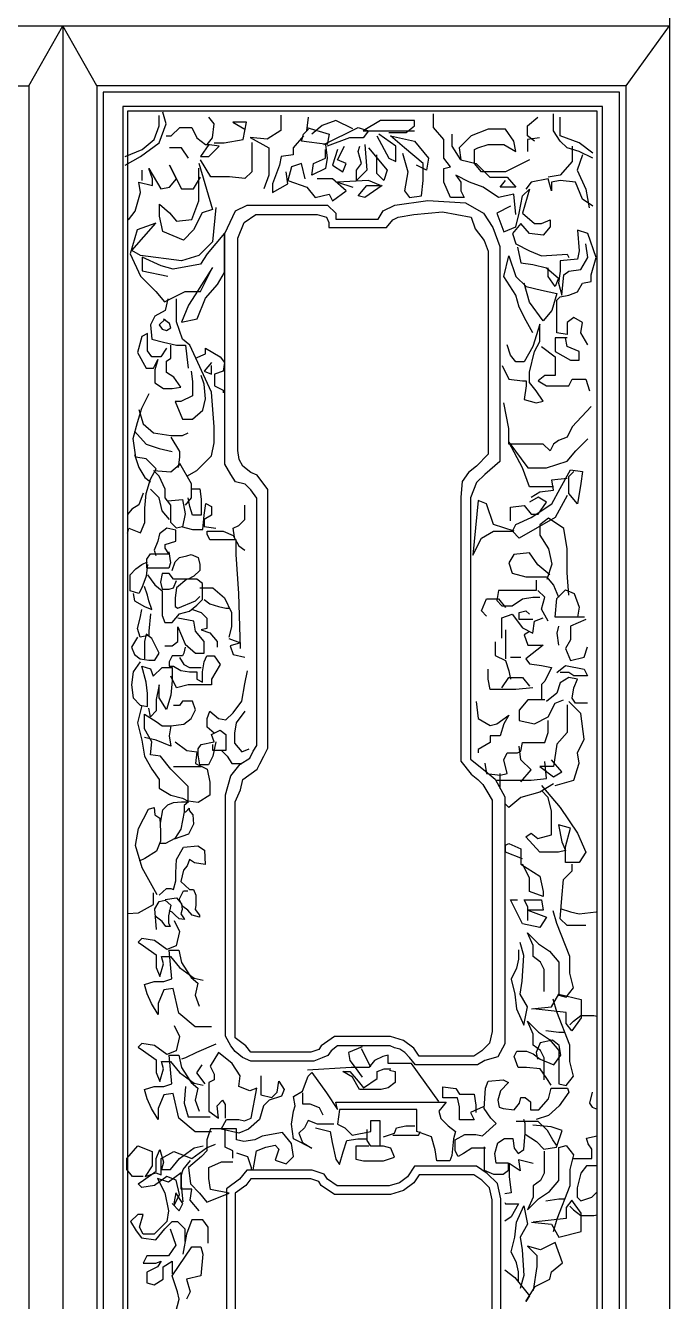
# Model space of a CAD drawing. Extents: x -66030 to 95157, y -13132 to 45879.
# Drawn here: x 43106 to 43578, y 41102 to 42039 of the extents above; entities that cross this region are included whole.
import ezdxf

# ---------------------------------------------------------------- set-up
doc = ezdxf.new("R2010")
doc.units = 0
doc.header["$LTSCALE"] = 100
doc.header["$MEASUREMENT"] = 0
doc.layers.add('3', color=11, linetype='CONTINUOUS')
doc.layers.add('7', color=105, linetype='CONTINUOUS')

msp = doc.modelspace()

# ---------------------------------------------------------------- linework, layer by layer
at = {"layer": '3'}
for p, q in [((43108.02, 41994.29), (43133.03, 42038.22)), ((43158.03, 41994.29), (43133.03, 42038.22)), ((43546.32, 41994.29), (43578.19, 42038.22)), ((42719.73, 41994.29), (43108.02, 41994.29)), ((43108.02, 41994.29), (43108.02, 40482.4)), ((43158.03, 41994.29), (43158.03, 40482.4)), ((43546.32, 41994.29), (43158.03, 41994.29)), ((43546.32, 40482.4), (43546.32, 41994.29)), ((43529.03, 41979.19), (43177.08, 41979.19)), ((43177.08, 41979.19), (43177.08, 40504.48)), ((43529.03, 40504.48), (43529.03, 41979.19))]:
    msp.add_line(p, q, dxfattribs=at)
for points in [[(43178.68, 41936.21), (43189.99, 41942.49), (43203.81, 41952.53), (43208.84, 41966.33), (43206.33, 41975.12)], [(43178.68, 41942.49), (43191.25, 41947.51), (43200.04, 41955.04), (43203.81, 41965.08), (43203.81, 41972.61)], [(43208.84, 41957.55), (43212.61, 41957.55), (43218.89, 41963.82), (43227.69, 41963.82), (43231.46, 41956.29), (43237.74, 41951.27), (43240.25, 41951.27), (43233.97, 41942.49), (43240.25, 41942.49), (43247.79, 41950.02), (43238.99, 41951.27), (43242.76, 41956.29), (43244.02, 41966.33), (43240.25, 41971.35)], [(43244.02, 41952.53), (43251.56, 41952.53), (43265.38, 41955.04), (43267.9, 41967.59), (43257.84, 41967.59), (43266.64, 41962.57)], [(43293.11, 41972.72), (43293.11, 41961.43), (43283.06, 41955.15), (43270.49, 41956.41), (43284.31, 41948.88), (43284.31, 41928.8), (43280.54, 41918.76)], [(43312.04, 41961.3), (43313.3, 41971.34)], [(43345.88, 41962.68), (43333.32, 41968.96), (43323.27, 41965.19), (43315.73, 41958.92)], [(43372.35, 41960.05), (43384.92, 41960.05), (43391.2, 41965.07), (43391.2, 41968.83), (43366.07, 41968.83), (43353.51, 41961.3), (43391.2, 41961.3)], [(43465.34, 41899.81), (43464.08, 41914.87), (43452.77, 41912.36), (43441.46, 41919.89), (43431.41, 41923.65), (43421.36, 41928.67), (43425.13, 41923.65), (43425.13, 41917.38), (43427.64, 41912.36), (43417.59, 41912.36), (43412.56, 41923.65), (43412.56, 41933.69), (43417.59, 41934.95), (43412.56, 41941.22), (43412.56, 41955.03), (43405.02, 41963.81), (43405.02, 41973.85)], [(43479.16, 41953.77), (43474.13, 41957.54), (43474.13, 41965.07), (43481.67, 41971.34)], [(43521.88, 41941.22), (43511.83, 41946.24), (43503.03, 41948.75), (43498.01, 41953.77), (43492.98, 41961.3), (43492.98, 41973.85)], [(43521.88, 41944.99), (43511.83, 41952.52), (43498.01, 41957.54), (43498.01, 41967.58), (43498.01, 41971.34)], [(43312.04, 41963.81), (43328.38, 41958.79), (43327.12, 41951.26), (43308.27, 41953.77), (43309.53, 41958.79), (43313.3, 41962.56)], [(43324.61, 41951.26), (43349.74, 41963.81), (43357.28, 41961.3), (43353.51, 41956.28), (43343.45, 41956.28), (43327.12, 41950.01)], [(43363.56, 41957.54), (43372.35, 41941.22), (43377.38, 41938.71), (43377.38, 41950.01), (43364.81, 41958.79)], [(43425.13, 41939.97), (43418.85, 41950.01), (43418.85, 41958.79)], [(43475.39, 41939.97), (43457.8, 41931.18), (43440.21, 41931.18), (43435.18, 41937.46), (43435.18, 41947.5), (43437.69, 41948.75), (43445.23, 41951.26), (43456.54, 41951.26), (43465.34, 41946.24), (43464.08, 41953.77), (43457.8, 41962.56), (43445.23, 41962.56), (43432.67, 41957.54), (43423.87, 41948.75), (43425.13, 41939.97), (43436.44, 41937.46), (43446.49, 41927.42), (43459.05, 41927.42), (43465.34, 41919.89), (43454.03, 41919.89), (43457.8, 41924.91)], [(43225.17, 41941.23), (43220.15, 41948.76), (43211.35, 41948.76)], [(43271.75, 41952.64), (43271.75, 41931.31), (43266.72, 41926.29), (43255.41, 41927.54), (43241.59, 41927.54), (43234.05, 41940.09)], [(43309.53, 41957.54), (43301.99, 41948.75), (43301.99, 41943.73), (43293.19, 41942.48), (43291.94, 41936.2), (43286.91, 41922.4), (43286.91, 41916.12), (43298.22, 41922.4), (43296.96, 41931.18)], [(43325.86, 41951.26), (43327.12, 41941.22), (43325.86, 41933.69), (43315.81, 41928.67), (43317.07, 41937.46), (43325.86, 41941.22), (43325.86, 41947.5)], [(43334.66, 41947.5), (43330.89, 41936.2), (43338.43, 41931.18), (43340.94, 41937.46), (43334.66, 41939.97), (43339.68, 41950.01)], [(43354.76, 41951.26), (43356.02, 41932.44), (43348.48, 41924.91), (43348.48, 41932.44), (43352.25, 41937.46), (43349.74, 41946.24), (43350.99, 41950.01)], [(43357.28, 41948.75), (43371.1, 41932.44), (43368.58, 41924.91), (43363.56, 41929.93), (43363.56, 41943.73)], [(43382.41, 41944.99), (43386.18, 41931.18), (43383.66, 41917.38), (43387.43, 41912.36), (43396.23, 41913.61), (43397.48, 41924.91), (43397.48, 41937.46), (43383.66, 41948.75), (43373.61, 41957.54), (43391.2, 41953.77), (43401.25, 41941.22), (43400, 41932.44), (43392.46, 41936.2)], [(43482.93, 41956.28), (43474.13, 41955.03), (43474.13, 41946.24)], [(43506.8, 41950.01), (43506.8, 41938.71), (43498.01, 41928.67), (43489.21, 41927.42)], [(43514.34, 41943.73), (43510.57, 41932.44), (43516.85, 41918.63), (43519.37, 41904.83)], [(43181.19, 41896.05), (43186.22, 41902.33), (43189.99, 41916.13), (43188.73, 41923.66), (43198.79, 41921.15), (43198.79, 41926.17), (43196.27, 41933.7), (43205.07, 41918.64), (43211.35, 41919.9), (43216.38, 41926.17), (43211.35, 41936.21), (43220.15, 41918.64), (43228.94, 41918.64), (43233.97, 41927.43)], [(43191.25, 41924.92), (43191.25, 41932.45)], [(43232.8, 41937.58), (43242.85, 41903.7), (43235.31, 41901.19), (43229.03, 41888.64), (43221.49, 41881.11), (43206.41, 41887.38), (43203.9, 41898.68), (43203.9, 41907.46), (43211.44, 41901.19), (43216.46, 41894.91), (43227.77, 41896.17), (43232.8, 41909.97), (43232.8, 41917.5), (43232.8, 41933.82)], [(43310.78, 41926.16), (43308.27, 41937.46), (43300.73, 41934.95), (43298.22, 41924.91), (43312.04, 41919.89), (43318.32, 41912.36), (43328.38, 41914.87), (43330.89, 41909.85), (43340.94, 41917.38), (43330.89, 41926.16), (43319.58, 41926.16)], [(43367.33, 41921.14), (43354.76, 41912.36), (43349.74, 41913.61), (43356.02, 41921.14), (43366.07, 41921.14), (43357.28, 41924.91), (43334.66, 41923.65), (43345.97, 41919.89)], [(43521.88, 41906.08), (43514.34, 41911.1), (43509.32, 41923.65), (43498.01, 41924.91), (43491.72, 41923.65), (43491.72, 41917.38), (43489.21, 41926.16), (43476.65, 41923.65), (43472.88, 41918.63)], [(43461.63, 41905.98), (43451.58, 41900.96), (43456.6, 41887.16), (43465.4, 41890.92), (43467.91, 41900.96), (43470.42, 41913.51), (43475.45, 41918.53), (43470.42, 41900.96), (43479.22, 41893.43), (43484.25, 41893.43), (43490.53, 41895.94), (43490.53, 41890.92), (43485.5, 41884.65), (43475.45, 41885.9), (43469.17, 41893.43), (43462.89, 41885.9), (43465.4, 41878.37), (43475.45, 41873.35), (43484.25, 41869.59), (43503.09, 41870.84), (43504.35, 41868.33)], [(43245.36, 41904.95), (43242.85, 41879.85), (43232.8, 41869.81), (43220.23, 41866.05), (43190.07, 41869.81), (43183.79, 41873.58), (43201.38, 41893.66), (43187.56, 41888.64), (43182.54, 41871.07), (43190.07, 41854.75), (43201.38, 41843.45), (43207.67, 41835.92), (43222.74, 41843.45), (43234.05, 41843.45), (43242.85, 41861.03), (43230.28, 41840.94), (43225.26, 41833.41), (43220.23, 41820.86), (43231.54, 41823.37), (43237.82, 41838.43), (43246.62, 41848.48), (43251.64, 41857.26), (43251.64, 41881.11), (43251.64, 41886.13), (43239.08, 41871.07), (43234.05, 41863.54), (43213.95, 41859.77), (43205.15, 41862.28), (43191.33, 41868.56), (43191.33, 41858.52), (43210.18, 41854.75)], [(43437.44, 41276.17), (43391.73, 41276.17), (43387.47, 41281.48), (43383.93, 41285.02), (43380.39, 41287.5), (43376.49, 41288.56), (43373.3, 41289.98), (43334.68, 41289.98), (43330.07, 41286.44), (43327.59, 41282.9), (43323.34, 41281.13), (43317.31, 41278.65), (43270.89, 41278.65), (43264.87, 41281.48), (43259.56, 41285.73), (43256.37, 41289.98), (43252.47, 41297.06), (43252.47, 41474.13), (43256.34, 41487.97), (43263.27, 41496.62), (43270.2, 41500.94), (43272.8, 41506.13), (43275.4, 41510.46), (43275.4, 41691.77), (43271.09, 41697.82), (43266.76, 41702.15), (43259.83, 41703.88), (43256.36, 41709.07), (43252.03, 41716.85), (43252.03, 41838.5), (43252.03, 41886.07), (43259.77, 41902.51), (43268.43, 41906.84), (43327.32, 41906.84), (43333.38, 41900.78), (43333.38, 41896.46), (43364.56, 41896.46), (43368.02, 41902.51), (43376.68, 41906.84), (43400.93, 41910.3), (43428.64, 41908.57), (43441.63, 41900.78), (43448.56, 41890.4), (43453.76, 41876.56), (43453.76, 41718.8), (43442.6, 41709.28), (43436.54, 41703.22), (43432.21, 41691.98), (43432.21, 41500.42), (43441.74, 41492.63), (43450.4, 41485.71), (43457.33, 41472.74), (43457.33, 41291.43), (43452.14, 41281.91), (43442.61, 41279.32), (43437.44, 41276.17)], [(43518.17, 41804.32), (43513.15, 41813.11), (43514.4, 41820.64), (43508.12, 41824.41), (43503.09, 41820.64), (43503.09, 41811.86), (43495.55, 41813.11), (43495.55, 41823.15), (43495.55, 41836.96), (43498.07, 41839.47), (43504.35, 41840.72), (43510.63, 41843.23), (43514.4, 41849.51), (43520.69, 41850.76), (43520.69, 41855.78), (43524.46, 41868.33), (43518.17, 41885.9), (43510.63, 41888.41), (43511.89, 41873.35), (43510.63, 41867.08), (43498.07, 41865.82), (43498.07, 41858.29), (43496.81, 41849.51), (43499.32, 41840.72), (43500.58, 41855.78), (43504.35, 41858.29), (43513.15, 41859.55), (43518.17, 41868.33), (43516.92, 41878.37)], [(43466.65, 41875.86), (43469.17, 41864.57), (43477.96, 41863.31), (43488.02, 41860.8), (43496.81, 41853.27), (43494.3, 41847), (43489.27, 41854.53), (43489.27, 41860.8)], [(43477.96, 41813.11), (43472.94, 41821.9), (43467.91, 41831.94), (43465.4, 41840.72), (43456.6, 41854.53), (43460.37, 41869.59), (43465.4, 41854.53), (43472.94, 41847), (43484.25, 41844.49), (43495.55, 41841.98), (43491.79, 41829.43), (43485.5, 41821.9), (43475.45, 41835.7), (43471.68, 41849.51)], [(43210.18, 41838.1), (43208.05, 41829.6), (43200.6, 41825.34), (43197.41, 41818.97), (43198.47, 41808.34), (43206.99, 41806.21), (43216.56, 41804.08), (43222.95, 41804.08), (43224.01, 41795.58), (43225.08, 41787.08)], [(43223.99, 41707.95), (43231.44, 41712.2), (43242.08, 41722.83), (43244.21, 41732.4), (43244.21, 41744.09), (43242.08, 41769.6), (43226.14, 41804.08), (43220.82, 41808.34), (43216.56, 41821.09), (43216.56, 41830.66), (43216.56, 41838.1)], [(43208.05, 41823.22), (43203.79, 41818.97), (43205.92, 41815.78), (43209.11, 41814.71), (43212.31, 41816.84), (43211.24, 41820.03), (43206.99, 41823.22)], [(43455.35, 41789.26), (43460.37, 41779.22), (43470.42, 41777.97), (43472.94, 41777.97), (43472.94, 41774.2), (43471.68, 41764.16), (43480.48, 41761.65), (43485.5, 41762.91), (43480.48, 41770.44), (43475.45, 41776.71), (43475.45, 41784.24), (43479.22, 41799.3), (43482.99, 41806.84), (43482.99, 41819.39), (43477.96, 41803.07), (43471.68, 41791.77), (43465.4, 41791.77), (43461.63, 41796.79), (43459.12, 41804.32)], [(43209.11, 41801.96), (43204.86, 41795.58), (43198.47, 41795.58), (43195.28, 41799.83), (43195.28, 41806.21), (43195.28, 41812.59), (43191.02, 41810.46), (43187.83, 41798.77), (43194.21, 41787.08), (43199.54, 41787.08), (43202.73, 41793.45), (43200.6, 41786.01), (43200.6, 41776.45), (43206.99, 41772.19), (43213.37, 41772.19), (43219.76, 41773.26), (43214.44, 41780.7), (43209.11, 41783.89), (43209.11, 41792.39), (43212.31, 41794.52), (43212.31, 41804.08)], [(43503.09, 41809.35), (43494.3, 41809.35), (43494.3, 41799.3), (43505.61, 41793.03), (43511.89, 41793.03), (43511.89, 41799.3), (43503.09, 41803.07), (43501.84, 41809.35)], [(43230.4, 41794.52), (43237.85, 41797.71), (43237.85, 41801.96), (43248.49, 41795.58), (43251.68, 41791.33), (43250.62, 41784.95), (43244.23, 41782.82), (43244.23, 41774.32), (43250.62, 41771.13), (43250.62, 41769.01)], [(43484.25, 41803.07), (43494.3, 41795.54), (43494.3, 41786.75), (43494.3, 41781.73), (43486.76, 41781.73), (43481.73, 41777.97), (43488.02, 41774.2), (43498.07, 41774.2), (43504.35, 41774.2), (43506.86, 41779.22), (43516.92, 41779.22), (43519.43, 41770.44)], [(43242.11, 41791.33), (43236.78, 41784.95), (43242.11, 41782.82), (43242.11, 41789.2)], [(43227.21, 41784.95), (43228.27, 41777.51), (43228.27, 41766.88), (43219.76, 41762.63), (43215.5, 41762.63), (43220.82, 41749.87), (43228.27, 41749.87), (43235.72, 41756.25), (43237.85, 41764.75), (43236.78, 41775.38), (43234.66, 41781.76)], [(43180.43, 41666.11), (43181.42, 41669.68), (43189.94, 41666.49), (43193.13, 41673.93), (43193.13, 41684.56), (43194.19, 41695.19), (43197.39, 41705.82), (43201.64, 41713.26), (43194.19, 41720.71), (43186.74, 41721.77), (43184.62, 41735.59), (43187.81, 41747.28), (43191, 41757.91), (43196.32, 41768.54)], [(43520.69, 41759.14), (43506.86, 41744.08), (43503.09, 41736.55), (43496.81, 41734.04), (43493.04, 41731.53), (43490.53, 41726.51), (43485.5, 41731.53), (43477.96, 41731.53), (43460.37, 41731.53), (43460.37, 41742.83), (43456.6, 41761.65)], [(43188.87, 41756.85), (43192.07, 41746.22), (43199.52, 41739.84), (43212.29, 41737.71), (43220.8, 41737.71), (43225.06, 41739.84)], [(43185.68, 41740.9), (43194.19, 41731.34), (43203.77, 41728.15), (43213.35, 41726.02)], [(43212.29, 41736.65), (43218.67, 41726.02), (43218.67, 41721.77), (43217.61, 41714.33)], [(43493.04, 41700.16), (43484.25, 41700.16), (43475.45, 41700.16), (43470.42, 41713.96), (43460.37, 41732.79), (43474.19, 41713.96), (43488.02, 41713.96), (43503.09, 41718.98), (43509.38, 41726.51), (43518.17, 41735.3)], [(43185.68, 41723.89), (43188.87, 41714.33), (43193.13, 41706.89), (43197.39, 41703.7)], [(43199.52, 41712.2), (43212.29, 41711.14), (43218.67, 41716.45)], [(43218.67, 41717.52), (43227.19, 41702.64), (43227.19, 41692.01), (43222.93, 41686.69)], [(43210.16, 41689.88), (43220.8, 41690.94), (43222.93, 41680.31), (43220.8, 41670.75), (43216.54, 41669.68), (43212.29, 41673.93), (43212.29, 41682.44), (43212.29, 41686.69), (43208.03, 41692.01), (43208.03, 41698.38), (43203.77, 41707.95), (43200.58, 41711.14)], [(43503.09, 41693.88), (43494.3, 41677.57), (43467.91, 41662.51), (43462.89, 41667.53), (43465.4, 41672.55), (43476.71, 41677.57), (43491.79, 41687.61), (43498.07, 41698.9), (43505.61, 41712.71), (43514.4, 41711.45), (43513.15, 41702.67), (43510.63, 41687.61), (43504.35, 41695.14), (43504.35, 41707.69), (43508.12, 41711.45)], [(43476.71, 41692.63), (43482.99, 41696.39), (43493.04, 41697.65), (43491.79, 41705.18), (43503.09, 41706.43)], [(43211.22, 41676.06), (43205.9, 41682.44), (43203.77, 41692.01), (43197.39, 41698.38)], [(43227.23, 41698.55), (43233.61, 41698.55), (43234.68, 41691.1), (43234.68, 41683.66), (43234.68, 41679.41), (43228.29, 41679.41), (43226.16, 41685.79), (43225.1, 41692.17)], [(43192.11, 41695.36), (43188.91, 41686.85), (43183.59, 41683.66), (43180.43, 41679.87)], [(43219.78, 41670.91), (43228.29, 41668.78), (43235.74, 41668.78), (43236.81, 41679.41), (43237.87, 41687.92), (43242.13, 41685.79), (43242.13, 41679.41), (43236.81, 41676.22), (43236.81, 41670.91), (43245.32, 41669.84)], [(43259.11, 41663.31), (43258.05, 41669.68), (43262.31, 41671.81), (43266.56, 41676.06), (43266.56, 41682.44), (43266.56, 41686.69)], [(43464.14, 41667.53), (43449.06, 41672.55), (43444.04, 41687.61), (43437.75, 41690.12), (43433.98, 41649.95), (43440.27, 41662.51), (43449.06, 41667.53), (43462.89, 41667.53)], [(43461.63, 41675.06), (43461.63, 41685.1), (43471.68, 41686.35), (43476.71, 41680.08), (43481.73, 41680.08), (43488.02, 41688.86), (43481.73, 41692.63), (43475.45, 41688.86)], [(43504.42, 41620.73), (43503.16, 41637.04), (43503.16, 41654.61), (43500.65, 41669.67), (43489.34, 41677.2), (43483.06, 41672.18), (43483.06, 41664.65), (43489.34, 41654.61), (43491.85, 41643.32), (43488.08, 41632.02)], [(43210.73, 41652.35), (43212.06, 41644.34), (43210.73, 41640.34), (43200.03, 41640.34), (43194.69, 41640.34), (43194.69, 41647.01), (43197.36, 41651.02), (43201.37, 41651.02), (43210.73, 41651.02), (43208.05, 41655.02), (43208.05, 41657.69), (43216.07, 41660.36), (43216.07, 41664.37), (43216.07, 41668.37), (43209.39, 41669.71), (43204.04, 41665.7), (43202.71, 41660.36), (43200.03, 41653.69), (43201.37, 41649.68)], [(43263.37, 41581.46), (43262.31, 41621.85), (43260.18, 41650.55), (43260.18, 41661.18), (43252.73, 41661.18), (43241.02, 41661.18), (43238.89, 41665.43), (43238.89, 41667.56), (43250.6, 41667.56), (43258.05, 41664.37), (43262.31, 41656.93), (43266.56, 41653.74)], [(43213.3, 41638.78), (43215.43, 41645.16), (43218.62, 41648.35), (43223.94, 41649.41), (43227.13, 41650.47), (43232.45, 41648.35), (43233.52, 41643.03), (43233.52, 41638.78), (43229.26, 41634.53), (43225, 41632.4), (43214.36, 41632.4), (43211.17, 41636.65), (43205.85, 41636.65), (43204.78, 41630.28), (43205.85, 41624.96), (43211.17, 41624.96), (43214.36, 41626.02), (43216.49, 41631.34)], [(43490.49, 41635.46), (43481.69, 41642.99), (43475.41, 41651.77), (43464.1, 41650.52), (43460.33, 41644.24), (43462.84, 41636.71), (43472.89, 41634.2), (43487.97, 41634.2), (43493, 41627.93), (43496.77, 41619.14)], [(43195.21, 41643.03), (43194.14, 41634.53), (43190.95, 41626.02), (43188.82, 41621.77), (43182.44, 41623.9), (43182.44, 41630.28), (43182.44, 41635.59), (43186.69, 41639.84), (43190.95, 41643.03), (43195.21, 41645.16)], [(43195.21, 41635.59), (43200.53, 41628.15), (43205.85, 41623.9), (43205.85, 41613.27), (43205.85, 41605.83), (43207.98, 41600.51), (43213.3, 41600.51), (43218.62, 41606.89), (43226.07, 41609.02), (43231.39, 41613.27), (43235.65, 41617.52), (43235.65, 41629.21), (43231.39, 41632.4), (43223.94, 41632.4), (43216.49, 41626.02), (43215.43, 41618.58), (43215.43, 41612.21), (43217.56, 41611.14), (43230.33, 41616.46), (43233.52, 41619.65)], [(43480.43, 41631.69), (43480.43, 41624.16), (43464.1, 41624.16), (43452.79, 41624.16), (43451.53, 41616.63), (43455.3, 41612.86), (43462.84, 41612.86), (43470.38, 41617.89), (43477.92, 41619.14), (43482.95, 41619.14)], [(43184.56, 41621.77), (43185.63, 41616.46), (43193.08, 41612.21), (43198.4, 41610.08), (43196.27, 41616.46), (43195.21, 41620.71), (43193.08, 41627.09)], [(43233.52, 41626.02), (43243.1, 41626.02), (43251.61, 41618.58), (43256.93, 41607.95), (43256.93, 41597.32), (43254.8, 41589.88)], [(43489.23, 41601.57), (43484.2, 41610.35), (43486.72, 41619.14), (43481.69, 41624.16)], [(43515.73, 41604.41), (43494.37, 41604.41), (43495.62, 41618.22), (43501.91, 41624.49), (43508.19, 41621.98), (43511.96, 41611.94), (43510.7, 41604.41)], [(43236.71, 41617.52), (43240.97, 41614.33), (43247.35, 41612.21), (43252.68, 41611.14), (43254.8, 41611.14)], [(43443.99, 41605.33), (43440.22, 41609.1), (43443.99, 41617.89), (43452.79, 41617.89), (43457.82, 41611.61)], [(43197.33, 41606.89), (43196.27, 41594.14), (43196.27, 41590.95), (43189.89, 41589.88), (43187.76, 41596.26), (43189.89, 41603.7), (43190.95, 41610.08)], [(43207.98, 41583.51), (43213.3, 41583.51), (43217.56, 41586.69), (43217.56, 41597.32), (43222.88, 41584.57), (43230.33, 41578.19), (43236.71, 41578.19), (43236.71, 41586.69), (43230.33, 41594.14), (43229.26, 41601.58), (43217.56, 41603.7)], [(43228.2, 41610.08), (43234.58, 41607.95), (43238.84, 41603.7), (43238.84, 41596.26), (43234.58, 41595.2), (43240.97, 41593.07), (43246.29, 41586.69), (43246.29, 41582.44)], [(43455.3, 41589.02), (43455.3, 41604.08), (43462.84, 41606.59), (43470.38, 41596.55), (43477.92, 41592.78), (43479.18, 41601.57), (43485.46, 41604.08)], [(43477.92, 41602.82), (43467.87, 41602.82), (43467.87, 41607.84), (43472.89, 41609.1), (43475.41, 41606.59)], [(43516.87, 41602.82), (43505.56, 41597.8), (43505.56, 41587.76), (43501.79, 41581.49), (43505.56, 41572.7), (43515.62, 41575.21), (43518.13, 41582.74)], [(43457.82, 41595.29), (43457.82, 41582.74), (43457.82, 41573.96)], [(43475.41, 41594.04), (43471.64, 41591.53), (43474.15, 41584), (43485.46, 41584), (43472.89, 41573.96), (43475.41, 41570.19), (43484.2, 41568.94), (43491.74, 41567.68), (43486.72, 41557.64), (43484.2, 41555.13), (43484.2, 41543.84)], [(43496.77, 41597.8), (43495.51, 41592.78), (43496.77, 41584)], [(43187.76, 41589.88), (43183.5, 41582.44), (43185.63, 41577.13), (43189.89, 41573.94), (43196.27, 41572.88), (43200.53, 41572.88), (43203.72, 41578.19), (43198.4, 41588.82), (43194.14, 41592.01), (43193.08, 41586.69), (43193.08, 41578.19), (43193.08, 41573.94)], [(43254.86, 41588.9), (43263.37, 41585.71), (43255.92, 41583.58), (43258.05, 41577.2), (43266.56, 41575.08)], [(43450.28, 41586.51), (43450.28, 41576.47), (43457.82, 41572.7), (43460.33, 41565.17), (43461.58, 41558.9)], [(43222.88, 41582.44), (43221.81, 41578.19), (43220.75, 41576.06), (43213.3, 41576.06), (43211.17, 41571.81), (43211.17, 41568.62), (43214.36, 41568.62), (43219.68, 41565.44), (43226.07, 41564.37), (43231.39, 41564.37), (43231.39, 41559.06), (43235.65, 41556.93), (43235.65, 41561.18), (43235.65, 41564.37), (43236.71, 41571.81), (43238.84, 41576.06), (43244.16, 41576.06), (43248.42, 41569.69), (43242.03, 41559.06), (43242.03, 41554.81), (43234.58, 41554.81), (43225, 41554.81), (43216.49, 41552.68), (43212.23, 41561.18)], [(43218.62, 41575), (43221.81, 41569.69), (43226.07, 41567.56), (43234.58, 41567.56)], [(43461.58, 41575.21), (43469.12, 41575.21)], [(43189.89, 41571.81), (43184.56, 41564.37), (43183.5, 41554.81), (43184.56, 41545.24), (43189.89, 41539.92), (43195.21, 41538.86), (43195.21, 41548.43), (43194.14, 41556.93), (43190.95, 41568.62), (43197.33, 41566.5), (43199.46, 41561.18), (43205.85, 41567.56), (43213.3, 41567.56), (43213.3, 41557.99), (43212.23, 41547.36), (43209.04, 41536.73), (43203.72, 41545.24), (43203.72, 41554.81), (43201.59, 41544.18), (43201.59, 41535.67), (43197.33, 41531.42), (43196.27, 41537.8)], [(43244.18, 41519.5), (43238.86, 41523.75), (43238.86, 41530.13), (43240.99, 41535.45), (43247.37, 41530.13), (43252.69, 41529.07), (43258.02, 41534.38), (43264.4, 41542.89), (43266.53, 41555.64), (43268.66, 41565.21)], [(43477.92, 41552.62), (43465.35, 41551.37), (43446.51, 41551.37), (43445.25, 41558.9), (43445.25, 41566.43)], [(43495.51, 41563.92), (43501.79, 41568.94), (43515.62, 41566.43), (43518.13, 41561.41), (43508.08, 41561.41), (43504.31, 41563.92), (43498.02, 41563.92)], [(43455.3, 41552.62), (43460.33, 41560.15), (43470.38, 41560.15), (43475.41, 41553.88)], [(43518.13, 41541.33), (43509.33, 41541.33), (43506.82, 41545.09), (43508.08, 41552.62), (43510.59, 41558.9), (43504.31, 41560.15), (43498.02, 41556.39), (43495.51, 41548.86), (43487.97, 41542.58)], [(43190.97, 41539.7), (43187.78, 41526.94), (43190.97, 41514.19), (43193.1, 41502.49), (43198.42, 41492.93), (43203.74, 41485.49), (43203.74, 41479.11), (43212.25, 41473.79), (43220.77, 41471.67), (43225.02, 41469.54), (43225.02, 41480.17), (43212.25, 41492.93), (43204.8, 41502.49), (43197.35, 41503.56), (43198.42, 41513.12), (43193.1, 41522.69), (43193.1, 41533.32), (43201.61, 41528.01), (43205.87, 41524.82), (43212.25, 41524.82), (43211.19, 41517.38), (43212.25, 41509.94), (43201.61, 41514.19), (43193.1, 41516.31)], [(43212.25, 41524.82), (43221.83, 41525.88), (43227.15, 41530.13), (43230.35, 41536.51), (43228.22, 41542.89), (43220.77, 41542.89), (43218.64, 41539.7), (43214.38, 41539.7)], [(43436.45, 41542.58), (43437.71, 41530.03), (43446.51, 41525.01), (43451.53, 41526.27), (43460.33, 41532.54), (43456.56, 41526.27), (43454.05, 41517.48), (43446.51, 41517.48), (43446.51, 41512.46), (43437.71, 41507.44), (43437.71, 41504.93)], [(43486.72, 41543.84), (43474.15, 41543.84), (43467.87, 41536.31), (43467.87, 41528.78), (43479.18, 41526.27), (43489.23, 41531.29), (43494.25, 41541.33), (43500.54, 41543.84)], [(43503.05, 41540.07), (43503.05, 41519.99), (43495.51, 41511.21), (43493, 41494.89), (43482.95, 41494.89), (43493, 41487.36), (43499.28, 41491.13), (43491.74, 41499.91)], [(43494.25, 41481.09), (43508.08, 41484.85), (43511.85, 41497.4), (43510.59, 41504.93), (43515.62, 41514.97), (43513.1, 41533.8), (43504.31, 41542.58)], [(43266.53, 41535.45), (43260.14, 41526.94), (43259.08, 41519.5), (43259.08, 41512.06), (43264.4, 41505.68), (43269.72, 41507.81)], [(43442.74, 41497.4), (43443.99, 41489.87), (43454.05, 41488.62), (43459.07, 41489.87), (43456.56, 41499.91), (43459.07, 41504.93), (43466.61, 41504.93), (43469.12, 41506.19), (43470.38, 41512.46), (43479.18, 41512.46), (43486.72, 41512.46), (43489.23, 41519.99), (43489.23, 41528.78)], [(43245.24, 41513.12), (43243.12, 41502.49), (43239.92, 41496.12), (43233.54, 41496.12), (43232.47, 41503.56), (43232.47, 41507.81), (43234.6, 41511), (43244.18, 41513.12), (43242.05, 41518.44), (43248.44, 41521.63), (43252.69, 41518.44), (43252.69, 41506.75), (43243.12, 41506.75), (43243.12, 41511)], [(43215.45, 41513.12), (43223.96, 41506.75), (43231.41, 41505.68), (43230.35, 41497.18), (43238.86, 41492.93), (43240.99, 41483.36), (43240.99, 41473.79), (43232.47, 41468.48), (43225.02, 41469.54)], [(43469.12, 41483.6), (43476.66, 41492.38), (43469.12, 41499.91), (43467.87, 41509.95)], [(43249.5, 41506.75), (43253.76, 41502.49), (43256.95, 41497.18), (43264.4, 41497.18)], [(43214.38, 41495.05), (43229.28, 41495.05), (43234.6, 41495.05)], [(43451.53, 41484.85), (43476.66, 41484.85), (43487.97, 41486.11), (43486.72, 41498.66)], [(43454.05, 41478.88), (43454.05, 41481.09), (43454.05, 41489.87)], [(43493, 41482.34), (43482.95, 41476.07), (43469.12, 41472.3), (43460.33, 41464.77), (43457.33, 41467.77)], [(43484.2, 41481.09), (43498.02, 41464.77), (43510.59, 41445.94), (43516.87, 41432.14), (43511.85, 41424.61), (43501.79, 41424.61), (43501.79, 41435.9), (43505.56, 41449.71), (43496.77, 41452.22), (43499.28, 41439.67), (43501.79, 41433.39), (43496.77, 41432.14), (43482.95, 41432.14), (43472.89, 41443.43), (43476.66, 41445.94), (43481.69, 41442.18), (43491.74, 41444.69), (43491.74, 41462.26), (43489.23, 41472.3), (43484.2, 41477.32)], [(43202.19, 41400.76), (43191.16, 41420.7), (43186.43, 41436.97), (43188.53, 41449.57), (43195.89, 41463.74), (43200.09, 41464.79), (43200.62, 41459.54), (43204.3, 41456.92), (43204.82, 41447.47), (43204.82, 41440.12), (43201.67, 41432.77), (43193.26, 41427.53), (43189.06, 41425.43)], [(43204.82, 41453.24), (43206.4, 41463.21), (43210.08, 41466.89), (43214.28, 41468.46), (43220.06, 41468.99), (43225.31, 41468.99), (43222.16, 41466.36), (43222.16, 41464.26), (43222.16, 41461.64), (43219.53, 41449.04), (43215.33, 41442.22), (43208.5, 41438.55), (43204.3, 41438.55)], [(43222.16, 41461.64), (43223.21, 41461.64), (43225.84, 41464.26), (43225.84, 41462.69), (43228.47, 41459.54), (43228.99, 41452.72), (43225.31, 41445.37), (43214.8, 41441.7)], [(43203.83, 41400.58), (43209.08, 41405.31), (43212.23, 41405.31), (43214.34, 41404.78), (43215.91, 41411.08), (43215.91, 41416.85), (43216.44, 41426.82), (43221.69, 41435.75), (43232.2, 41436.8), (43236.93, 41433.65), (43237.46, 41423.15), (43229.57, 41424.2), (43225.9, 41426.82), (43224.32, 41422.1), (43221.69, 41418.95), (43219.59, 41410.56), (43225.9, 41404.78), (43229.05, 41404.78), (43230.62, 41400.58), (43230.62, 41393.24), (43230.1, 41390.09), (43233.25, 41385.89), (43233.25, 41384.31), (43228, 41385.89), (43224.84, 41389.56), (43221.17, 41392.19), (43218.54, 41397.44), (43221.69, 41403.73), (43224.84, 41403.73)], [(43470.38, 41427.12), (43457.82, 41432.14), (43457.82, 41437.16), (43460.33, 41438.41), (43469.12, 41434.65), (43469.12, 41423.35), (43482.95, 41414.57), (43485.46, 41403.27), (43485.46, 41399.51), (43475.41, 41403.27), (43475.41, 41413.31), (43470.38, 41423.35)], [(43516.87, 41378.17), (43503.05, 41378.17), (43498.02, 41383.19), (43499.28, 41398.25), (43500.54, 41412.06), (43506.82, 41418.33), (43506.82, 41423.35)], [(43180.43, 41387.15), (43188.59, 41387.46), (43199.62, 41393.76), (43199.62, 41402.16)], [(43201.73, 41375.39), (43200.67, 41390.61), (43203.83, 41395.86), (43208.03, 41396.91), (43212.23, 41393.24), (43210.66, 41385.36), (43210.66, 41380.12), (43211.71, 41377.49), (43208.56, 41377.49), (43205.93, 41381.17), (43200.67, 41385.36)], [(43208.03, 41397.44), (43216.44, 41398.48), (43220.12, 41394.29), (43220.64, 41390.09), (43219.59, 41386.94), (43221.69, 41383.79), (43222.22, 41382.74), (43218.54, 41383.27), (43215.39, 41385.89), (43213.29, 41387.99), (43211.18, 41389.04)], [(43474.15, 41381.94), (43474.15, 41391.98), (43471.64, 41397), (43484.2, 41397), (43485.46, 41389.47), (43474.15, 41389.47), (43487.97, 41384.45), (43482.95, 41376.92), (43470.38, 41379.43), (43466.61, 41386.96), (43461.58, 41397), (43466.61, 41397)], [(43486.17, 41329.79), (43486.17, 41339.23), (43486.17, 41345.98), (43483.47, 41351.37), (43478.06, 41355.42), (43478.06, 41363.51), (43474.01, 41372.96), (43482.12, 41364.86), (43490.22, 41359.47), (43496.97, 41351.37), (43496.97, 41337.89), (43496.97, 41327.09), (43502.37, 41325.75), (43507.77, 41332.49), (43505.07, 41343.28), (43505.07, 41355.42), (43495.62, 41379.7), (43492.92, 41389.14)], [(43498.02, 41390.72), (43505.56, 41388.21), (43511.85, 41386.96), (43524.41, 41388.21)], [(43214.78, 41381.87), (43218.75, 41373.94), (43216.1, 41363.36), (43209.48, 41360.72), (43200.21, 41367.33), (43190.95, 41368.65), (43188.3, 41366.01), (43192.27, 41363.36), (43201.54, 41356.75), (43201.54, 41347.5), (43204.19, 41340.88), (43206.83, 41350.14), (43205.51, 41355.43), (43212.13, 41355.43), (43218.75, 41347.5), (43224.04, 41343.53), (43229.34, 41339.56), (43235.96, 41338.24)], [(43242.2, 41303.97), (43230.15, 41303.97), (43218.1, 41314.01), (43214.08, 41332.07), (43207.05, 41331.06), (43203.03, 41321.03), (43203.03, 41313), (43198, 41321.03), (43194.99, 41328.05), (43192.98, 41335.08), (43200.01, 41337.08), (43207.05, 41337.08), (43213.07, 41339.09), (43211.06, 41360.16), (43218.1, 41360.16), (43220.1, 41351.13), (43224.12, 41345.11), (43227.14, 41340.09), (43232.16, 41336.08), (43230.15, 41327.05), (43233.16, 41319.02)], [(43467.37, 41360.39), (43467.37, 41353.64), (43466.02, 41346.9), (43461.97, 41338.8), (43464.67, 41328.01), (43466.02, 41317.22), (43471.42, 41305.08), (43474.13, 41318.57), (43468.72, 41328.01), (43470.07, 41337.45), (43471.42, 41356.34), (43468.72, 41365.78)], [(43486.17, 41264.93), (43486.17, 41274.37), (43486.17, 41281.12), (43483.47, 41286.51), (43478.06, 41290.56), (43478.06, 41298.65), (43474.01, 41308.09), (43482.12, 41300), (43490.22, 41294.61), (43496.97, 41286.51), (43496.97, 41273.02), (43496.97, 41262.23), (43502.37, 41260.88), (43507.77, 41267.63), (43505.07, 41278.42), (43505.07, 41290.56), (43495.62, 41314.84), (43492.92, 41324.28)], [(43476.83, 41317.22), (43491.68, 41318.57), (43497.08, 41328.01), (43513.29, 41323.97), (43513.29, 41310.48), (43506.54, 41301.04), (43502.48, 41306.43), (43502.48, 41314.52), (43478.18, 41317.22)], [(43505.07, 41305.4), (43507.77, 41308.09), (43513.18, 41312.14), (43522.63, 41312.14), (43525.08, 41311.65)], [(43214.78, 41304.85), (43218.75, 41296.92), (43216.1, 41286.34), (43209.48, 41283.69), (43200.21, 41290.31), (43190.95, 41291.63), (43188.3, 41288.98), (43192.27, 41286.34), (43201.54, 41279.73), (43201.54, 41270.47), (43204.19, 41263.86), (43206.83, 41273.12), (43205.51, 41278.41), (43212.13, 41278.41), (43218.75, 41270.47), (43224.04, 41266.51), (43229.34, 41262.54), (43235.96, 41261.22)], [(43491.33, 41261.06), (43488.31, 41266.08), (43483.29, 41273.1), (43473.24, 41274.11), (43467.22, 41274.11), (43464.2, 41282.13), (43466.21, 41286.15), (43473.24, 41286.15), (43478.27, 41284.14), (43483.29, 41280.13), (43493.33, 41276.11), (43498.36, 41283.14), (43497.35, 41290.16), (43492.33, 41294.17), (43483.29, 41292.17), (43480.28, 41285.14), (43481.28, 41280.13)], [(43487.52, 41301.35), (43496.97, 41300), (43501.02, 41300)], [(43245.22, 41291.16), (43231.15, 41285.14), (43223.12, 41281.13), (43220.1, 41280.13)], [(43278.37, 41268.09), (43278.37, 41258.05), (43278.37, 41254.04), (43286.4, 41252.03), (43290.42, 41256.05), (43291.43, 41264.07), (43295.44, 41258.05), (43293.43, 41253.04), (43284.39, 41250.03), (43280.38, 41246.01), (43277.36, 41235.98), (43269.33, 41228.96), (43262.29, 41225.95), (43249.24, 41228.96), (43253.25, 41235.98), (43262.29, 41235.98), (43266.31, 41234.98), (43271.33, 41236.98), (43275.35, 41259.06), (43270.33, 41257.05), (43262.29, 41260.06), (43263.3, 41268.09), (43257.27, 41277.12), (43247.23, 41285.14), (43241.2, 41275.11), (43244.21, 41269.09), (43244.21, 41265.08), (43240.19, 41263.07), (43240.19, 41251.03), (43240.19, 41242), (43247.23, 41236.98), (43246.22, 41246.01), (43250.24, 41250.03), (43252.25, 41247.02), (43252.25, 41236.98)], [(43352.69, 41289.18), (43342.64, 41285.17), (43343.65, 41279.15), (43347.67, 41274.13), (43352.69, 41267.11)], [(43359.01, 41274.42), (43352.25, 41287.91)], [(43242.2, 41226.95), (43230.15, 41226.95), (43218.1, 41236.98), (43214.08, 41255.04), (43207.05, 41254.04), (43203.03, 41244.01), (43203.03, 41235.98), (43198, 41244.01), (43194.99, 41251.03), (43192.98, 41258.05), (43200.01, 41260.06), (43207.05, 41260.06), (43213.07, 41262.07), (43211.06, 41283.14), (43218.1, 41283.14), (43220.1, 41274.11), (43224.12, 41268.09), (43227.14, 41263.07), (43232.16, 41259.06), (43230.15, 41250.03), (43233.16, 41242)], [(43235.17, 41276.11), (43231.15, 41270.09), (43237.18, 41262.07)], [(43408.94, 41249.05), (43388.85, 41277.14), (43371.77, 41277.14), (43371.77, 41283.16), (43367.76, 41282.16), (43361.73, 41279.15), (43357.71, 41274.13), (43344.65, 41274.13), (43312.51, 41272.13)], [(43331.97, 41232.57), (43319.81, 41232.57), (43313.06, 41235.27), (43310.36, 41229.88), (43306.31, 41225.83), (43309.01, 41219.09), (43315.76, 41215.04), (43302.26, 41221.78), (43300.91, 41232.57), (43302.26, 41242.02), (43303.61, 41246.06), (43302.26, 41252.81), (43309.01, 41256.85), (43313.06, 41267.65), (43315.76, 41270.34), (43326.57, 41255.51), (43334.67, 41243.37), (43333.32, 41248.76), (43414.35, 41248.76), (43408.95, 41242.02), (43410.3, 41236.62), (43415.7, 41231.23), (43421.1, 41227.18), (43419.75, 41221.78), (43418.4, 41209.64), (43417.05, 41205.6), (43407.59, 41205.6), (43406.24, 41213.69), (43403.54, 41223.13), (43392.74, 41227.18), (43392.74, 41243.37), (43336.02, 41243.37), (43334.67, 41232.57), (43340.07, 41229.88), (43345.47, 41224.48), (43358.98, 41227.18), (43358.98, 41235.27), (43365.73, 41235.27), (43365.73, 41221.78), (43365.73, 41216.39), (43358.98, 41216.39), (43356.28, 41220.43), (43356.28, 41228.53)], [(43372.78, 41272.13), (43376.8, 41271.12), (43376.8, 41263.1), (43371.77, 41259.08), (43366.75, 41258.08), (43361.73, 41258.08), (43355.7, 41258.08), (43350.68, 41258.08), (43345.66, 41267.11), (43338.63, 41271.12), (43343.65, 41271.12), (43349.67, 41264.1), (43353.69, 41259.08), (43363.74, 41266.11), (43363.74, 41271.12), (43368.76, 41273.13), (43373.78, 41273.13)], [(43443.11, 41214.91), (43433.06, 41214.91), (43427.04, 41210.9), (43423.02, 41208.89), (43421.01, 41212.9), (43421.01, 41220.93), (43428.04, 41224.94), (43436.08, 41224.94), (43441.1, 41223.94), (43451.14, 41232.97), (43447.13, 41236.98), (43442.1, 41244.01), (43443.11, 41259.06), (43445.12, 41264.07), (43456.17, 41265.08), (43460.18, 41263.07), (43454.16, 41257.05), (43452.15, 41250.03), (43453.15, 41245.01), (43456.17, 41244.01), (43464.2, 41243), (43468.22, 41248.02), (43469.23, 41252.03), (43472.24, 41252.03), (43476.26, 41249.02), (43476.26, 41243), (43482.28, 41243), (43489.32, 41251.03), (43491.33, 41259.06), (43503.38, 41259.06), (43504.38, 41256.05), (43497.35, 41246.01), (43489.32, 41238.99), (43480.28, 41235.98)], [(43223.12, 41260.06), (43222.11, 41248.02), (43225.13, 41237.99), (43241.2, 41237.99)], [(43441.6, 41245.19), (43432.15, 41241.14), (43434.85, 41235.74), (43424.05, 41235.74), (43424.05, 41245.19), (43422.69, 41251.93), (43411.89, 41251.93), (43411.89, 41260.02), (43421.34, 41258.67), (43424.05, 41254.63), (43434.85, 41254.63), (43436.2, 41246.53), (43436.2, 41241.14)], [(43521.46, 41256.05), (43519.45, 41248.02), (43521.46, 41245.01), (43525.08, 41243.65)], [(43309.01, 41255.51), (43309.01, 41247.41), (43314.41, 41247.41), (43321.16, 41244.71), (43323.87, 41239.32)], [(43257.69, 41207.56), (43257.69, 41212.96), (43252.29, 41215.65), (43252.29, 41229.14), (43241.49, 41229.14), (43238.79, 41221.05), (43238.79, 41212.96), (43234.73, 41208.91), (43225.28, 41200.82), (43226.63, 41188.68), (43233.38, 41181.93), (43238.79, 41175.19), (43254.99, 41181.93), (43241.49, 41184.63), (43240.14, 41192.72), (43240.14, 41200.82), (43249.59, 41204.86), (43257.69, 41204.86)], [(43272.65, 41199.09), (43275.25, 41212.96), (43282, 41215.65), (43288.75, 41217), (43291.45, 41214.3), (43288.75, 41206.21), (43296.86, 41203.51), (43302.26, 41208.91), (43300.91, 41218.35), (43294.16, 41226.44), (43279.3, 41223.75), (43273.9, 41221.05), (43265.8, 41219.7), (43260.39, 41221.05), (43260.39, 41229.14), (43252.29, 41229.14)], [(43318.46, 41229.88), (43329.27, 41227.18), (43330.62, 41219.09), (43333.32, 41206.95), (43336.02, 41202.9), (43338.72, 41212.34), (43341.42, 41220.43), (43349.52, 41221.78), (43356.28, 41221.78)], [(43368.43, 41223.13), (43376.53, 41225.83), (43377.88, 41229.88), (43384.64, 41231.23), (43391.39, 41231.23)], [(43442.1, 41215.91), (43442.1, 41205.88), (43442.1, 41198.86), (43449.14, 41195.85), (43456.17, 41195.85), (43460.18, 41198.86), (43460.18, 41203.87), (43454.16, 41203.87), (43451.14, 41203.87), (43450.14, 41210.9), (43452.15, 41218.92), (43457.17, 41221.93), (43463.2, 41221.93), (43464.2, 41214.91), (43467.22, 41210.9), (43471.23, 41213.91), (43472.24, 41225.95), (43472.24, 41232.97), (43471.23, 41235.98)], [(43495.38, 41217), (43492.67, 41221.05), (43488.62, 41227.79), (43481.87, 41234.54), (43465.66, 41234.54)], [(43472.42, 41225.1), (43480.52, 41219.7), (43485.92, 41214.3), (43495.38, 41215.65), (43499.43, 41227.79), (43491.32, 41230.49), (43477.82, 41231.84)], [(43375.18, 41224.48), (43385.99, 41224.48), (43394.09, 41224.48), (43395.44, 41227.18)], [(43507.77, 41207.42), (43515.88, 41207.42), (43521.28, 41207.42), (43521.28, 41214.16), (43518.58, 41218.21), (43517.23, 41222.25), (43525.08, 41224)], [(43192.05, 41194.06), (43184.11, 41194.06), (43180.14, 41199.34), (43180.14, 41207.28), (43188.08, 41216.53), (43198.67, 41212.57), (43198.67, 41201.99), (43193.38, 41194.06), (43201.32, 41196.7), (43205.29, 41195.38), (43205.29, 41201.99), (43205.29, 41207.28), (43214.56, 41212.57), (43227.8, 41207.28), (43233.09, 41211.24), (43238.39, 41215.21), (43245.01, 41217.86)], [(43214.78, 41172.89), (43218.75, 41180.83), (43216.1, 41191.4), (43209.48, 41194.05), (43200.21, 41187.44), (43190.95, 41186.12), (43188.3, 41188.76), (43192.27, 41191.4), (43201.54, 41198.02), (43201.54, 41207.27), (43204.19, 41213.88), (43206.83, 41204.63), (43205.51, 41199.34), (43212.13, 41199.34), (43218.75, 41207.27), (43224.04, 41211.24), (43229.34, 41215.2), (43235.96, 41216.53)], [(43260.39, 41211.61), (43268.5, 41208.91), (43271.2, 41200.82), (43271.2, 41199.09)], [(43357.63, 41216.39), (43348.17, 41216.39), (43348.17, 41210.99), (43348.17, 41206.95), (43353.58, 41205.6), (43368.43, 41205.6), (43376.53, 41208.3), (43373.83, 41215.04), (43368.43, 41216.39), (43361.68, 41216.39)], [(43486.17, 41212.81), (43486.17, 41203.37), (43486.17, 41196.63), (43483.47, 41191.23), (43478.06, 41187.18), (43478.06, 41179.09), (43474.01, 41169.65), (43482.12, 41177.74), (43490.22, 41183.14), (43496.97, 41191.23), (43496.97, 41204.72), (43496.97, 41215.51), (43502.37, 41216.86), (43507.77, 41210.12), (43505.07, 41199.32), (43505.07, 41187.18), (43495.62, 41162.9), (43492.92, 41153.46)], [(43221.39, 41175.54), (43220.07, 41187.44), (43220.07, 41195.37), (43221.39, 41199.34), (43226.69, 41205.95)], [(43454.43, 41007.55), (43454.43, 41177.82), (43451.96, 41188.91), (43444.46, 41196.4), (43436.6, 41201.64), (43391.08, 41201.64), (43385.97, 41193.98), (43380.09, 41189.58), (43372.5, 41187.31), (43334.29, 41187.31), (43327.35, 41192.16), (43324.89, 41195.85), (43316.1, 41198.77), (43268, 41198.77), (43262.76, 41192.24), (43253.21, 41185.08), (43253.21, 41007.3)], [(43478.18, 41203.69), (43467.37, 41206.38), (43468.72, 41198.29), (43460.62, 41203.69), (43460.62, 41194.24), (43461.97, 41182.1), (43457.33, 41181.33)], [(43525.08, 41202.02), (43517.23, 41202.02), (43513.18, 41196.63), (43510.48, 41185.84), (43510.48, 41179.09), (43513.18, 41176.39), (43521.28, 41179.09), (43525.08, 41182.89)], [(43233.09, 41168.93), (43226.47, 41176.87), (43227.8, 41184.8), (43219.85, 41184.8), (43219.85, 41196.7), (43210.59, 41190.09), (43202.64, 41192.73), (43207.94, 41182.16), (43210.59, 41168.93), (43209.26, 41161), (43200, 41151.74), (43192.05, 41151.74), (43189.41, 41157.03), (43192.05, 41166.29), (43188.08, 41166.29), (43182.79, 41161), (43186.76, 41154.39), (43190.73, 41149.1), (43201.32, 41147.78), (43207.94, 41155.71), (43213.23, 41161), (43217.21, 41161), (43222.5, 41155.71), (43222.5, 41146.46)], [(43213.23, 41174.22), (43218.53, 41168.93), (43221.18, 41174.22), (43215.88, 41182.16), (43214.56, 41174.22)], [(43457.33, 41175), (43457.92, 41174.01), (43467.37, 41174.01), (43461.97, 41164.57), (43457.33, 41161.48)], [(43467.37, 41117.36), (43467.37, 41124.1), (43466.02, 41130.85), (43461.97, 41138.94), (43464.67, 41149.73), (43466.02, 41160.52), (43471.42, 41172.66), (43474.13, 41159.17), (43468.72, 41149.73), (43470.07, 41140.29), (43471.42, 41121.4), (43468.72, 41111.96)], [(43476.83, 41160.52), (43491.68, 41159.17), (43497.08, 41149.73), (43513.29, 41153.78), (43513.29, 41167.27), (43506.54, 41176.71), (43502.48, 41171.31), (43502.48, 41163.22), (43478.18, 41160.52)], [(43487.52, 41176.39), (43496.97, 41177.74), (43501.02, 41177.74)], [(43505.07, 41172.35), (43507.77, 41169.65), (43513.18, 41165.6), (43522.63, 41165.6), (43525.08, 41166.09)], [(43239.71, 41145.13), (43239.71, 41157.03), (43235.74, 41162.32), (43227.8, 41162.32), (43223.83, 41151.74), (43221.18, 41137.2)], [(43211.91, 41155.71), (43215.88, 41143.81), (43210.59, 41135.88), (43200, 41135.88), (43194.7, 41135.88), (43192.05, 41130.59), (43201.32, 41130.59), (43205.29, 41131.91), (43202.64, 41127.94), (43194.7, 41123.98), (43194.7, 41116.04), (43200, 41114.72), (43206.62, 41118.69), (43206.62, 41127.94), (43213.23, 41131.91), (43213.23, 41122.66)], [(43457.33, 41125.56), (43464.67, 41120.06), (43475.48, 41106.57), (43472.77, 41102.52), (43479.53, 41113.31), (43490.33, 41118.71), (43491.68, 41124.1), (43499.78, 41130.85), (43494.38, 41145.68), (43483.58, 41140.29), (43474.13, 41142.99), (43480.88, 41136.24), (43480.88, 41128.15), (43478.18, 41110.61)], [(43215.88, 41094.89), (43218.53, 41104.14), (43217.21, 41109.43), (43213.23, 41121.33), (43227.8, 41142.49), (43234.42, 41142.49), (43235.74, 41137.2), (43234.42, 41121.33), (43223.83, 41118.69), (43226.47, 41109.43), (43223.83, 41104.14)]]:
    msp.add_lwpolyline(points, dxfattribs=at)
at = {"layer": '7', "color": 7}
for p, q in [((43578.19, 42090.77), (43578.19, 39350.03)), ((43133.03, 42038.22), (43133.03, 39455.22))]:
    msp.add_line(p, q, dxfattribs=at)
at = {"layer": '7'}
for p, q in [((43162.71, 41989.68), (43162.71, 40488.07)), ((43541.49, 41989.68), (43162.71, 41989.68)), ((43541.49, 40488.07), (43541.49, 41989.68)), ((43525.08, 41975.69), (43180.43, 41975.69)), ((43180.43, 41975.69), (43180.43, 40508.31)), ((43525.08, 40508.31), (43525.08, 41975.69))]:
    msp.add_line(p, q, dxfattribs=at)
at = {"layer": '7', "color": 7}
msp.add_lwpolyline([(42687.86, 39455.86), (42687.86, 42038.22), (43578.19, 42038.22)], dxfattribs=at)
at = {"layer": '7'}
msp.add_lwpolyline([(43448.07, 41469.67), (43448.07, 41300.62), (43446.15, 41292.02), (43440.41, 41286.29), (43434.67, 41282.46), (43394.48, 41282.46), (43390.66, 41288.2), (43383, 41293.93), (43373.43, 41296.8), (43332.29, 41296.8), (43322.72, 41290.11), (43320.81, 41287.24), (43315.07, 41285.33), (43271.05, 41285.33), (43267.22, 41290.11), (43259.57, 41295.84), (43259.57, 41322.61), (43259.57, 41469.12), (43263.32, 41477.72), (43265.24, 41485.37), (43275.76, 41493.01), (43277.68, 41496.84), (43280.55, 41502.57), (43283.42, 41508.31), (43283.42, 41519.78), (43283.42, 41698.19), (43275.73, 41708.7), (43270.95, 41710.61), (43265.21, 41715.39), (43262.34, 41720.17), (43261.38, 41726.86), (43261.38, 41738.33), (43261.38, 41882.65), (43266.16, 41894.12), (43274.78, 41899.86), (43282.43, 41899.86), (43319.75, 41899.86), (43326.44, 41897.95), (43328.36, 41894.12), (43328.36, 41890.3), (43370.46, 41890.3), (43375.24, 41896.03), (43379.07, 41897.95), (43390.55, 41899.86), (43411.6, 41901.77), (43432.65, 41897.95), (43435.53, 41889.34), (43442.22, 41880.74), (43445.09, 41873.1), (43445.09, 41723.99), (43436.48, 41715.39), (43430.74, 41710.61), (43425.96, 41703.92), (43425, 41692.45), (43425, 41498.83), (43432.68, 41489.27), (43437.46, 41485.45), (43441.29, 41481.63), (43444.16, 41476.85), (43447.99, 41470.16), (43448.07, 41469.67)], close=True, dxfattribs=at)
msp.add_lwpolyline([(43448.07, 41008.07), (43448.07, 41177.12), (43446.15, 41185.72), (43440.41, 41191.46), (43434.67, 41195.28), (43394.48, 41195.28), (43390.66, 41189.55), (43383, 41183.81), (43373.43, 41180.94), (43332.29, 41180.94), (43322.72, 41187.63), (43320.81, 41190.5), (43315.07, 41192.41), (43271.05, 41192.41), (43267.22, 41187.63), (43259.57, 41181.9), (43259.57, 41155.14), (43259.57, 41008.62)], dxfattribs=at)

doc.saveas('drawing.dxf')
